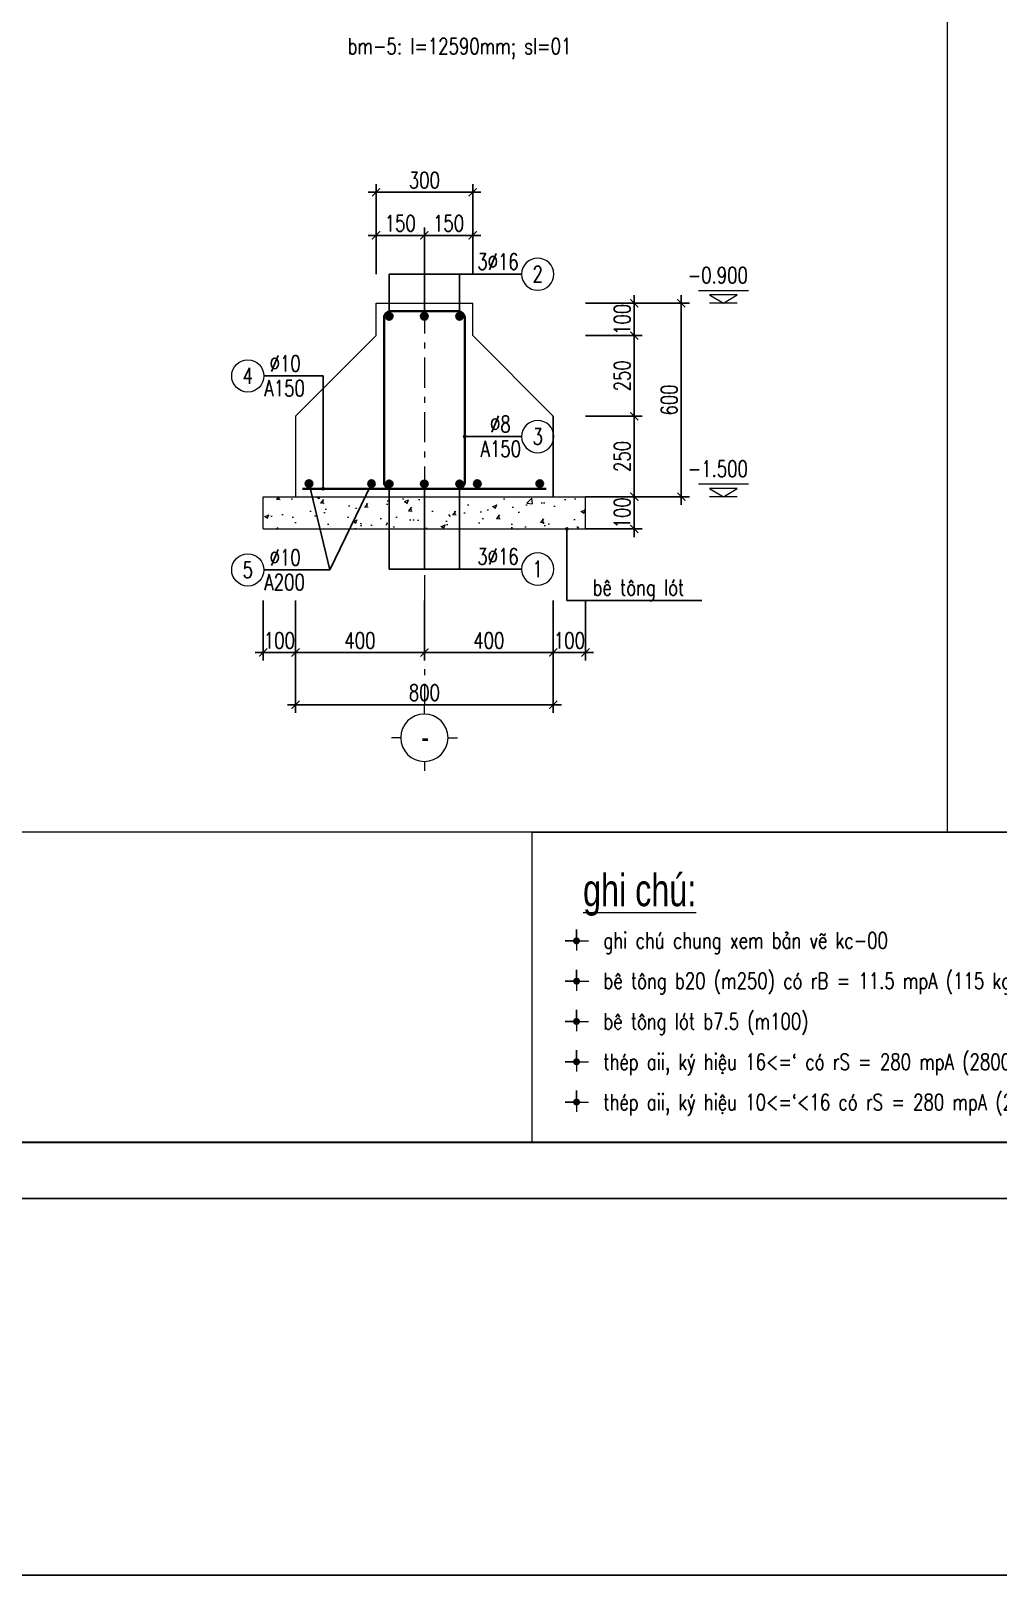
# Model space of a CAD drawing. Extents: x -1855204 to -1466800, y -1308584 to -996495.
# Drawn here: x -1740301 to -1728295, y -1090474 to -1071318 of the extents above; entities that cross this region are included whole.
import ezdxf
from ezdxf.enums import TextEntityAlignment as Align

# ---------------------------------------------------------------- set-up
doc = ezdxf.new("R2010")
doc.units = 0
doc.header["$LTSCALE"] = 150
doc.header["$PDMODE"] = 35
doc.linetypes.add('_Tim', pattern=[9, 5, -1.5, 1, -1.5])
doc.layers.get('0').update_dxf_attribs({"lineweight": 18})
doc.layers.get('Defpoints').update_dxf_attribs({"lineweight": 18})
for name, color, linetype, lineweight in [('05.Text', 253, 'Continuous', 18), ('11.Khung bo', 32, 'Continuous', 50), ('12.Khung', 36, 'Continuous', 25), ('KCVN-THAY', 7, 'Continuous', 25), ('LS-DIM', 251, 'Continuous', 13), ('LS-HATCH', 147, 'Continuous', 9), ('LS-TEXT', 60, 'Continuous', 20), ('LS-THAY', 7, 'Continuous', 20), ('LS-THEP', 3, 'Continuous', 35), ('LS-TRUC', 108, '_Tim', 9)]:
    doc.layers.add(name, color=color, linetype=linetype, lineweight=lineweight)
doc.layers.add('DIM', color=1, linetype='Continuous')
doc.styles.add('chu ghi chu', font='vntimeh.shx', dxfattribs={"width": 0.7})
doc.styles.add('KCVN-LEADER', font='vnromadi.shx', dxfattribs={"width": 0.7, "height": 4})
doc.styles.add('LS.TEXT', font='vnromadi.shx', dxfattribs={"width": 0.7, "height": 4})
doc.styles.add('romans.shx', font='romans.shx', dxfattribs={"width": 0.75, "bigfont": 'vns.shx'})
doc.styles.add('vnsimpli', font='vnsimli.shx', dxfattribs={"width": 0.75})
doc.dimstyles.new('D25', dxfattribs={"dimscale": 0, "dimtxt": 200, "dimasz": 100, "dimexe": 100, "dimexo": 0, "dimgap": 50, "dimtad": 1, "dimdec": 0, "dimlfac": 0.25, "dimdsep": 46, "dimtxsty": 'vnsimpli', "dimblk1": 'ARCHTICK', "dimblk2": 'ARCHTICK', "dimsah": 1, "dimcen": 0, "dimdle": 100, "dimclrd": 256, "dimclre": 256, "dimclrt": 60, "dimadec": 0, "dimazin": 0, "dimtfac": 0.004, "dimtdec": 0, "dimtix": 1, "dimtmove": 2, "dimatfit": 3, "dimldrblk": 'ARCHTICK', "dimfxl": 1, "dimtolj": 1, "dimarcsym": 0})
doc.dimstyles.new('LS.GHI CHU', dxfattribs={"dimtxt": 200, "dimasz": 120, "dimexe": 120, "dimexo": 120, "dimgap": 80, "dimtad": 1, "dimdec": 0, "dimzin": 0, "dimdsep": 46, "dimtxsty": 'romans.shx', "dimblk": 'ARCHTICK', "dimcen": 0.09, "dimdle": 120, "dimclrd": 256, "dimclre": 8, "dimclrt": 7, "dimadec": 0, "dimazin": 0, "dimtfac": 1, "dimtdec": 0, "dimtofl": 0, "dimtmove": 0, "dimatfit": 3, "dimldrblk": 'ARCHTICK', "dimfxl": 1, "dimtolj": 1, "dimtzin": 0, "dimarcsym": 0})

# ---------------------------------------------------------------- blocks, each defined once
blk = doc.blocks.new('n')
at = {"layer": 'LS-TEXT', "linetype": 'Continuous'}
for p, q in [((-27, 0), (-175, 0)), ((-175, 0), (188, 0)), ((0, 0), (0, 178)), ((0, 178), (0, -151))]:
    blk.add_line(p, q, dxfattribs=at)
at = {"layer": 'LS-TEXT', "linetype": 'Continuous', "const_width": 54}
blk.add_lwpolyline([(-27, 0, 1), (27, 0, 1)], format="xyb", close=True, dxfattribs=at)
blk = doc.blocks.new('GHI CHU NHA BE TONG 4')
at = {"layer": 'LS-THAY'}
blk.add_lwpolyline([(-231665, -812358), (-214897, -812358), (-214897, -816208), (-231665, -816208)], close=True, dxfattribs=at)
at = {"layer": 'LS-THAY', "xscale": 0.7999999999301508}
for p, yscale, zscale in [((-231116, -813708), 0.7999999998137355, 0.7999999999645904), ((-222668, -813708), 0.7999999998137355, 0.7999999999645904), ((-231115, -814208), 0.7999999998137355, 0.7999999999645904), ((-222669, -814208), 0.7999999998137355, 0.7999999999645904), ((-231116, -814708), 0.7999999998137355, 0.7999999999645904), ((-222667, -814708), 0.8000000002793967, 0.7999999999980599), ((-231116, -815208), 0.7999999998137355, 0.7999999999645904), ((-222665, -815208), 0.7999999998137355, 0.7999999999645904), ((-231116, -815708), 0.7999999998137355, 0.7999999999645904)]:
    blk.add_blockref('n', p, dxfattribs=dict(at, yscale=yscale, zscale=zscale))
at = {"layer": 'LS-TEXT', "color": 60, "style": 'KCVN-LEADER', "width": 0.75}
blk.add_text('%%Ughi chó:', height=400, dxfattribs=at).set_placement((-231035, -813278))
at = {"layer": 'LS-TEXT', "style": 'vnsimpli', "width": 0.75}
for s, p in [('   thÐp ai, ký hiÖu %%C<10 cã rS = 225 mpA (2250kg/cm2)', (-222668, -813804)), ('   ghi chó chung xem b¶n vÏ kc-00', (-231116, -813802)), ('   bª t«ng b20 (m250) cã rB = 11.5 mpA (115 kg/cm2)', (-231116, -814303)), ('   thèng kª thÐp x©y dùng cho tæng cÊu kiÖn', (-222669, -814304)), ('   bª t«ng lãt b7.5 (m100)', (-231118, -814806)), ('   kÕt hîp c¸c b¶n vÏ liªn quan ®Ó thi c«ng', (-222668, -814820)), ('   thÐp aii, ký hiÖu 16<=` cã rS = 280 mpA (2800kg/cm2)', (-231118, -815308)), ('   khi thi c«ng cã g× thay ®æi ph¶i b¸o ngay cho ®¬n', (-222670, -815304)), ('   thÐp aii, ký hiÖu 10<=`<16 cã rS = 280 mpA (2800kg/cm2)', (-231118, -815808)), ('vÞ t\xad vÊn thiÕt kÕ ®Ó phèi hîp cïng gi¶i quyÕt', (-222304, -815801))]:
    blk.add_text(s, height=200, dxfattribs=at).set_placement(p)
blk = doc.blocks.new('*U4')
at = {"layer": 'KCVN-THAY', "color": 140}
blk.add_lwpolyline([(214871.76, 86966.68), (215381.8, 86966.68), (215381.8, 86579.68), (214871.76, 86579.68)], close=True, dxfattribs=at)
blk = doc.blocks.new('100')
at = {"layer": '11.Khung bo', "const_width": 26.7}
blk.add_lwpolyline([(1860913, -945240), (1860913, -916940), (1896063, -916940), (1896063, -945240)], close=True, dxfattribs=at)
at = {"layer": '12.Khung', "color": 1}
blk.add_lwpolyline([(1901579, -945940), (1901579, -916240), (1859580, -916240), (1859580, -945940)], close=True, dxfattribs=at)
blk = doc.blocks.new('_ArchTick')
at = {"layer": 'DIM', "color": 0, "const_width": 0.15}
blk.add_lwpolyline([(-0.5, -0.5), (0.5, 0.5)], dxfattribs=at)
blk = doc.blocks.new('*D1599')
at = {"layer": 'Defpoints', "color": 0, "transparency": 16777216}
for p in [(-1737016, -1078385), (-1735416, -1078385), (-1735416, -1079029)]:
    blk.add_point(p, dxfattribs=at)
at = {"layer": 'LS-DIM', "lineweight": -2, "transparency": 16777216}
for p, q in [((-1737016, -1078385), (-1737016, -1079129)), ((-1735416, -1078385), (-1735416, -1079129)), ((-1737116, -1079029), (-1735316, -1079029))]:
    blk.add_line(p, q, dxfattribs=at)
at = {"layer": 'LS-DIM', "lineweight": -2, "transparency": 16777216, "xscale": 100, "yscale": 100, "zscale": 100, "rotation": 180}
blk.add_blockref('_ArchTick', (-1737016, -1079029), dxfattribs=at)
at = {"layer": 'LS-DIM', "lineweight": -2, "transparency": 16777216, "xscale": 100, "yscale": 100, "zscale": 100}
blk.add_blockref('_ArchTick', (-1735416, -1079029), dxfattribs=at)
at = {"layer": 'LS-DIM', "color": 60, "transparency": 16777216, "insert": (-1736216, -1078879), "char_height": 200, "attachment_point": 5, "style": 'vnsimpli'}
blk.add_mtext('\\A1;400', dxfattribs=at)
blk = doc.blocks.new('*D1600')
at = {"layer": 'Defpoints', "color": 0, "transparency": 16777216}
for p in [(-1735416, -1078385), (-1733816, -1078385), (-1733816, -1079029)]:
    blk.add_point(p, dxfattribs=at)
at = {"layer": 'LS-DIM', "lineweight": -2, "transparency": 16777216}
for p, q in [((-1735416, -1078385), (-1735416, -1079129)), ((-1733816, -1078385), (-1733816, -1079129)), ((-1735516, -1079029), (-1733716, -1079029))]:
    blk.add_line(p, q, dxfattribs=at)
at = {"layer": 'LS-DIM', "lineweight": -2, "transparency": 16777216, "xscale": 100, "yscale": 100, "zscale": 100, "rotation": 180}
blk.add_blockref('_ArchTick', (-1735416, -1079029), dxfattribs=at)
at = {"layer": 'LS-DIM', "lineweight": -2, "transparency": 16777216, "xscale": 100, "yscale": 100, "zscale": 100}
blk.add_blockref('_ArchTick', (-1733816, -1079029), dxfattribs=at)
at = {"layer": 'LS-DIM', "color": 60, "transparency": 16777216, "insert": (-1734616, -1078879), "char_height": 200, "attachment_point": 5, "style": 'vnsimpli'}
blk.add_mtext('\\A1;400', dxfattribs=at)
blk = doc.blocks.new('*D1601')
at = {"layer": 'Defpoints', "color": 0, "transparency": 16777216}
for p in [(-1733816, -1078385), (-1733416, -1078385), (-1733416, -1079029)]:
    blk.add_point(p, dxfattribs=at)
at = {"layer": 'LS-DIM', "lineweight": -2, "transparency": 16777216}
for p, q in [((-1733816, -1078385), (-1733816, -1079129)), ((-1733416, -1078385), (-1733416, -1079129)), ((-1733816, -1079029), (-1733916, -1079029)), ((-1733816, -1079029), (-1733416, -1079029)), ((-1733416, -1079029), (-1733316, -1079029))]:
    blk.add_line(p, q, dxfattribs=at)
at = {"layer": 'LS-DIM', "lineweight": -2, "transparency": 16777216, "xscale": 100, "yscale": 100, "zscale": 100}
blk.add_blockref('_ArchTick', (-1733816, -1079029), dxfattribs=at)
at = {"layer": 'LS-DIM', "lineweight": -2, "transparency": 16777216, "xscale": 100, "yscale": 100, "zscale": 100, "rotation": 180}
blk.add_blockref('_ArchTick', (-1733416, -1079029), dxfattribs=at)
at = {"layer": 'LS-DIM', "color": 60, "transparency": 16777216, "insert": (-1733616, -1078879), "char_height": 200, "attachment_point": 5, "style": 'vnsimpli'}
blk.add_mtext('\\A1;100', dxfattribs=at)
blk = doc.blocks.new('*D1602')
at = {"layer": 'Defpoints', "color": 0, "transparency": 16777216}
for p in [(-1737016, -1078385), (-1733816, -1078385), (-1733816, -1079677)]:
    blk.add_point(p, dxfattribs=at)
at = {"layer": 'LS-DIM', "lineweight": -2, "transparency": 16777216}
for p, q in [((-1737016, -1078385), (-1737016, -1079777)), ((-1733816, -1078385), (-1733816, -1079777)), ((-1737116, -1079677), (-1733716, -1079677))]:
    blk.add_line(p, q, dxfattribs=at)
at = {"layer": 'LS-DIM', "lineweight": -2, "transparency": 16777216, "xscale": 100, "yscale": 100, "zscale": 100, "rotation": 180}
blk.add_blockref('_ArchTick', (-1737016, -1079677), dxfattribs=at)
at = {"layer": 'LS-DIM', "lineweight": -2, "transparency": 16777216, "xscale": 100, "yscale": 100, "zscale": 100}
blk.add_blockref('_ArchTick', (-1733816, -1079677), dxfattribs=at)
at = {"layer": 'LS-DIM', "color": 60, "transparency": 16777216, "insert": (-1735416, -1079527), "char_height": 200, "attachment_point": 5, "style": 'vnsimpli'}
blk.add_mtext('\\A1;800', dxfattribs=at)
blk = doc.blocks.new('*D1603')
at = {"layer": 'Defpoints', "color": 0, "transparency": 16777216}
for p in [(-1735416, -1073855), (-1736016, -1074336), (-1735416, -1074336)]:
    blk.add_point(p, dxfattribs=at)
at = {"layer": 'LS-DIM', "lineweight": -2, "transparency": 16777216}
for p, q in [((-1736116, -1073855), (-1735316, -1073855)), ((-1736016, -1074336), (-1736016, -1073755)), ((-1735416, -1074336), (-1735416, -1073755))]:
    blk.add_line(p, q, dxfattribs=at)
at = {"layer": 'LS-DIM', "lineweight": -2, "transparency": 16777216, "xscale": 100, "yscale": 100, "zscale": 100, "rotation": 180}
blk.add_blockref('_ArchTick', (-1736016, -1073855), dxfattribs=at)
at = {"layer": 'LS-DIM', "lineweight": -2, "transparency": 16777216, "xscale": 100, "yscale": 100, "zscale": 100}
blk.add_blockref('_ArchTick', (-1735416, -1073855), dxfattribs=at)
at = {"layer": 'LS-DIM', "color": 60, "transparency": 16777216, "insert": (-1735716, -1073705), "char_height": 200, "attachment_point": 5, "style": 'vnsimpli'}
blk.add_mtext('\\A1;150', dxfattribs=at)
blk = doc.blocks.new('THEP DAM')
at = {"layer": 'LS-THEP'}
for p, q in [((-0.6, 0), (0.6, 0)), ((-0.42, 0.42), (0.42, -0.42)), ((-0.42, -0.42), (0.42, 0.42)), ((0, 0.6), (0, -0.6))]:
    blk.add_line(p, q, dxfattribs=at)
blk.add_circle((0, 0), 0.6, dxfattribs=at)
blk = doc.blocks.new('*D1604')
at = {"layer": 'Defpoints', "color": 0, "transparency": 16777216}
for p in [(-1733416, -1076097), (-1733416, -1077097), (-1732811, -1077097)]:
    blk.add_point(p, dxfattribs=at)
at = {"layer": 'LS-DIM', "lineweight": -2, "transparency": 16777216}
for p, q in [((-1732811, -1075997), (-1732811, -1077197)), ((-1733416, -1076097), (-1732711, -1076097)), ((-1733416, -1077097), (-1732711, -1077097))]:
    blk.add_line(p, q, dxfattribs=at)
at = {"layer": 'LS-DIM', "lineweight": -2, "transparency": 16777216, "xscale": 100, "yscale": 100, "zscale": 100}
for p, rotation in [((-1732811, -1076097), 90), ((-1732811, -1077097), 270)]:
    blk.add_blockref('_ArchTick', p, dxfattribs=dict(at, rotation=rotation))
at = {"layer": 'LS-DIM', "color": 60, "transparency": 16777216, "insert": (-1732961, -1076597), "char_height": 200, "attachment_point": 5, "rotation": 90, "style": 'vnsimpli'}
blk.add_mtext('\\A1;250', dxfattribs=at)
blk = doc.blocks.new('*D1605')
at = {"layer": 'Defpoints', "color": 0, "transparency": 16777216}
for p in [(-1733416, -1077097), (-1733416, -1077497), (-1732811, -1077497)]:
    blk.add_point(p, dxfattribs=at)
at = {"layer": 'LS-DIM', "lineweight": -2, "transparency": 16777216}
for p, q in [((-1733416, -1077097), (-1732711, -1077097)), ((-1732811, -1077097), (-1732811, -1076997)), ((-1732811, -1077097), (-1732811, -1077497)), ((-1733416, -1077497), (-1732711, -1077497)), ((-1732811, -1077497), (-1732811, -1077597))]:
    blk.add_line(p, q, dxfattribs=at)
at = {"layer": 'LS-DIM', "lineweight": -2, "transparency": 16777216, "xscale": 100, "yscale": 100, "zscale": 100}
for p, rotation in [((-1732811, -1077097), 270), ((-1732811, -1077497), 90)]:
    blk.add_blockref('_ArchTick', p, dxfattribs=dict(at, rotation=rotation))
at = {"layer": 'LS-DIM', "color": 60, "transparency": 16777216, "insert": (-1732961, -1077297), "char_height": 200, "attachment_point": 5, "rotation": 90, "style": 'vnsimpli'}
blk.add_mtext('\\A1;100', dxfattribs=at)
blk = doc.blocks.new('*D1606')
at = {"layer": 'Defpoints', "color": 0, "transparency": 16777216}
for p in [(-1733416, -1074697), (-1733416, -1077097), (-1732227, -1077097)]:
    blk.add_point(p, dxfattribs=at)
at = {"layer": 'LS-DIM', "lineweight": -2, "transparency": 16777216}
for p, q in [((-1732227, -1074597), (-1732227, -1077197)), ((-1733416, -1074697), (-1732127, -1074697)), ((-1733416, -1077097), (-1732127, -1077097))]:
    blk.add_line(p, q, dxfattribs=at)
at = {"layer": 'LS-DIM', "lineweight": -2, "transparency": 16777216, "xscale": 100, "yscale": 100, "zscale": 100}
for p, rotation in [((-1732227, -1074697), 90), ((-1732227, -1077097), 270)]:
    blk.add_blockref('_ArchTick', p, dxfattribs=dict(at, rotation=rotation))
at = {"layer": 'LS-DIM', "color": 60, "transparency": 16777216, "insert": (-1732377, -1075897), "char_height": 200, "attachment_point": 5, "rotation": 90, "style": 'vnsimpli'}
blk.add_mtext('\\A1;600', dxfattribs=at)
blk = doc.blocks.new('*D1607')
at = {"layer": 'Defpoints', "color": 0, "transparency": 16777216}
for p in [(-1733416, -1075097), (-1732811, -1075097), (-1733416, -1076097)]:
    blk.add_point(p, dxfattribs=at)
at = {"layer": 'LS-DIM', "lineweight": -2, "transparency": 16777216}
for p, q in [((-1732811, -1076197), (-1732811, -1074997)), ((-1733416, -1075097), (-1732711, -1075097)), ((-1733416, -1076097), (-1732711, -1076097))]:
    blk.add_line(p, q, dxfattribs=at)
at = {"layer": 'LS-DIM', "lineweight": -2, "transparency": 16777216, "xscale": 100, "yscale": 100, "zscale": 100}
for p, rotation in [((-1732811, -1075097), 90), ((-1732811, -1076097), 270)]:
    blk.add_blockref('_ArchTick', p, dxfattribs=dict(at, rotation=rotation))
at = {"layer": 'LS-DIM', "color": 60, "transparency": 16777216, "insert": (-1732961, -1075597), "char_height": 200, "attachment_point": 5, "rotation": 90, "style": 'vnsimpli'}
blk.add_mtext('\\A1;250', dxfattribs=at)
blk = doc.blocks.new('*D1608')
at = {"layer": 'Defpoints', "color": 0, "transparency": 16777216}
for p in [(-1734816, -1073855), (-1735416, -1074336), (-1734816, -1074336)]:
    blk.add_point(p, dxfattribs=at)
at = {"layer": 'LS-DIM', "lineweight": -2, "transparency": 16777216}
for p, q in [((-1735516, -1073855), (-1734716, -1073855)), ((-1735416, -1074336), (-1735416, -1073755)), ((-1734816, -1074336), (-1734816, -1073755))]:
    blk.add_line(p, q, dxfattribs=at)
at = {"layer": 'LS-DIM', "lineweight": -2, "transparency": 16777216, "xscale": 100, "yscale": 100, "zscale": 100, "rotation": 180}
blk.add_blockref('_ArchTick', (-1735416, -1073855), dxfattribs=at)
at = {"layer": 'LS-DIM', "lineweight": -2, "transparency": 16777216, "xscale": 100, "yscale": 100, "zscale": 100}
blk.add_blockref('_ArchTick', (-1734816, -1073855), dxfattribs=at)
at = {"layer": 'LS-DIM', "color": 60, "transparency": 16777216, "insert": (-1735116, -1073705), "char_height": 200, "attachment_point": 5, "style": 'vnsimpli'}
blk.add_mtext('\\A1;150', dxfattribs=at)
blk = doc.blocks.new('*D1609')
at = {"layer": 'Defpoints', "color": 0, "transparency": 16777216}
for p in [(-1736016, -1073320), (-1736016, -1074335), (-1734816, -1074336)]:
    blk.add_point(p, dxfattribs=at)
at = {"layer": 'LS-DIM', "lineweight": -2, "transparency": 16777216}
for p, q in [((-1734716, -1073320), (-1736116, -1073320)), ((-1736016, -1074335), (-1736016, -1073220)), ((-1734816, -1074336), (-1734816, -1073220))]:
    blk.add_line(p, q, dxfattribs=at)
at = {"layer": 'LS-DIM', "lineweight": -2, "transparency": 16777216, "xscale": 100, "yscale": 100, "zscale": 100, "rotation": 180}
blk.add_blockref('_ArchTick', (-1736016, -1073320), dxfattribs=at)
at = {"layer": 'LS-DIM', "lineweight": -2, "transparency": 16777216, "xscale": 100, "yscale": 100, "zscale": 100}
blk.add_blockref('_ArchTick', (-1734816, -1073320), dxfattribs=at)
at = {"layer": 'LS-DIM', "color": 60, "transparency": 16777216, "insert": (-1735416, -1073170), "char_height": 200, "attachment_point": 5, "style": 'vnsimpli'}
blk.add_mtext('\\A1;300', dxfattribs=at)
blk = doc.blocks.new('cotthep')
at = {"layer": 'LS-THAY'}
blk.add_circle((-250, 0), 250, dxfattribs=at)
at = {"layer": 'LS-TEXT', "style": 'vnsimpli', "width": 0.75}
for tag, p in [('24`25', (446, 69)), ('10', (-250, -123)), ('A200', (440, -316))]:
    blk.add_attdef(tag, text='', height=250, dxfattribs=at).set_placement(p, align=Align.CENTER)
blk = doc.blocks.new('*D1610')
at = {"layer": 'Defpoints', "color": 0, "transparency": 16777216}
for p in [(-1737416, -1078385), (-1737016, -1078385), (-1737016, -1079029)]:
    blk.add_point(p, dxfattribs=at)
at = {"layer": 'LS-DIM', "lineweight": -2, "transparency": 16777216}
for p, q in [((-1737416, -1078385), (-1737416, -1079129)), ((-1737016, -1078385), (-1737016, -1079129)), ((-1737416, -1079029), (-1737516, -1079029)), ((-1737416, -1079029), (-1737016, -1079029)), ((-1737016, -1079029), (-1736916, -1079029))]:
    blk.add_line(p, q, dxfattribs=at)
at = {"layer": 'LS-DIM', "lineweight": -2, "transparency": 16777216, "xscale": 100, "yscale": 100, "zscale": 100}
blk.add_blockref('_ArchTick', (-1737416, -1079029), dxfattribs=at)
at = {"layer": 'LS-DIM', "lineweight": -2, "transparency": 16777216, "xscale": 100, "yscale": 100, "zscale": 100, "rotation": 180}
blk.add_blockref('_ArchTick', (-1737016, -1079029), dxfattribs=at)
at = {"layer": 'LS-DIM', "color": 60, "transparency": 16777216, "insert": (-1737216, -1078879), "char_height": 200, "attachment_point": 5, "style": 'vnsimpli'}
blk.add_mtext('\\A1;100', dxfattribs=at)
blk = doc.blocks.new('*D1611')
at = {"layer": 'Defpoints', "color": 0, "transparency": 16777216}
for p in [(-1733416, -1074697), (-1733416, -1075097), (-1732811, -1075097)]:
    blk.add_point(p, dxfattribs=at)
at = {"layer": 'LS-DIM', "lineweight": -2, "transparency": 16777216}
for p, q in [((-1732811, -1074697), (-1732811, -1074597)), ((-1733416, -1074697), (-1732711, -1074697)), ((-1732811, -1074697), (-1732811, -1075097)), ((-1733416, -1075097), (-1732711, -1075097)), ((-1732811, -1075097), (-1732811, -1075197))]:
    blk.add_line(p, q, dxfattribs=at)
at = {"layer": 'LS-DIM', "lineweight": -2, "transparency": 16777216, "xscale": 100, "yscale": 100, "zscale": 100}
for p, rotation in [((-1732811, -1074697), 270), ((-1732811, -1075097), 90)]:
    blk.add_blockref('_ArchTick', p, dxfattribs=dict(at, rotation=rotation))
at = {"layer": 'LS-DIM', "color": 60, "transparency": 16777216, "insert": (-1732961, -1074897), "char_height": 200, "attachment_point": 5, "rotation": 90, "style": 'vnsimpli'}
blk.add_mtext('\\A1;100', dxfattribs=at)
blk = doc.blocks.new('A$C0F04115F')
at = {"layer": 'LS-THAY'}
for p, q in [((-380, 380), (-380, 530)), ((-760, 0), (-910, 0)), ((0, 0), (150, 0)), ((-380, -380), (-380, -530))]:
    blk.add_line(p, q, dxfattribs=at)
blk.add_circle((-380, 0), 380, dxfattribs=at)
blk = doc.blocks.new('nhieu cot')
at = {"layer": 'LS-DIM', "linetype": 'Continuous'}
for p, q in [((605, 194), (-173, 194)), ((432, 130), (0, 130)), ((0, 130), (216, 0)), ((432, 0), (0, 0)), ((216, 0), (432, 130))]:
    blk.add_line(p, q, dxfattribs=at)
blk.add_solid([(216, 0), (216, 130), (0, 130), (216, 0)], dxfattribs=at)
at = {"color": 31, "linetype": 'Continuous', "style": 'chu ghi chu', "width": 0.7}
for tag, p in [('COT3', (-73, 1058)), ('COT2', (-73, 684)), ('COT1', (-73, 309))]:
    blk.add_attdef(tag, p, '', height=250, dxfattribs=at)

msp = doc.modelspace()

# ---------------------------------------------------------------- hatches: boundary and pattern name
at = {"layer": 'LS-HATCH'}
h = msp.add_hatch(dxfattribs=at)
h.set_pattern_fill('AR-CONC', color=256, scale=3, style=0)
h.set_pattern_definition([(50, (-2089141.5, 52175.3), (546.554, -47.81726), [57.15, -628.65]), (355, (-2089141.5, 52175.3), (-105.72848, 573.16993), [45.72, -502.92]), (100.451, (-2089095.93, 52171.33), (440.8275, 525.35006), [48.57, -534.27]), (46.1842, (-2089141.5, 52327.7), (813.23712, -126.127), [85.725, -942.975]), (96.6356, (-2089073.7, 52317.2), (712.2127, 742.27667), [72.855, -801.405]), (351.184, (-2089141.5, 52327.7), (712.2138, 742.27535), [68.58, -754.38]), (21, (-2089065.3, 52289.6), (454.84464, -306.79656), [57.15, -628.65]), (326, (-2089065.3, 52289.6), (185.40609, 552.5639), [45.72, -502.92]), (71.4514, (-2089027.4, 52264.05), (640.24947, 245.76857), [48.57, -534.27]), (37.5, (-2089141.48, 52175.32), (9.26581, 253.665117), [0, -496.824, 0, -510.54, 0, -504.825]), (7.5, (-2089141.48, 52175.32), (200.45899, 300.541724), [0, -291.084, 0, -485.394, 0, -192.405]), (327.5, (-2089311.4, 52175.32), (406.771786, -17.186232), [0, -190.5, 0, -594.36, 0, -788.67]), (317.5, (-2089387.6, 52175.32), (444.38754, 76.27947), [0, -247.65, 0, -394.716, 0, -560.07])])
h.paths.add_polyline_path([(-1735416.2, -1077096.8), (-1735416.2, -1077496.8), (-1733416.1, -1077496.8), (-1733416.1, -1077096.8)])
h.paths.add_polyline_path([(-1737416.1, -1077096.8), (-1737416.1, -1077496.8), (-1735416.2, -1077496.8), (-1735416.2, -1077096.8)])

# ---------------------------------------------------------------- linework, layer by layer
at = {"layer": 'LS-THAY'}
for p, q in [((-1728925.2, -1081256.6), (-1728925.2, -1057048.7)), ((-1736016.1, -1075096.8), (-1736016.1, -1074696.8)), ((-1736016.1, -1074696.8), (-1734816.1, -1074696.8)), ((-1734816.1, -1075096.8), (-1734816.1, -1074696.8)), ((-1737016.1, -1076096.8), (-1736016.1, -1075096.8)), ((-1733816.1, -1076096.8), (-1734816.1, -1075096.8)), ((-1737016.1, -1076096.8), (-1737016.1, -1077096.8)), ((-1733816.1, -1077096.8), (-1733816.1, -1076096.8)), ((-1733816.1, -1076096.8), (-1733816.1, -1077096.8)), ((-1737416.1, -1077096.8), (-1733416.1, -1077096.8)), ((-1737416.1, -1077496.8), (-1737416.1, -1077096.8)), ((-1733416.1, -1077496.8), (-1733416.1, -1077096.8)), ((-1737416.1, -1077496.8), (-1733416.1, -1077496.8)), ((-1717308.8, -1081256.6), (-1752158.1, -1081256.6))]:
    msp.add_line(p, q, dxfattribs=at)
at = {"layer": 'LS-THEP'}
msp.add_line((-1736929, -1076996.8), (-1733902.7, -1076996.8), dxfattribs=at)
msp.add_lwpolyline([(-1735841.1, -1076996.8, -0.4142136), (-1735916.1, -1076921.8), (-1735916.1, -1074871.8, -0.4142136), (-1735841.1, -1074796.8), (-1734991.1, -1074796.8, -0.4142136), (-1734916.1, -1074871.8), (-1734916.1, -1076921.8, -0.4142136), (-1734991.1, -1076996.8)], format="xyb", close=True, dxfattribs=at)
at = {"layer": 'LS-TRUC', "ltscale": 0.5}
msp.add_line((-1735416.1, -1074696.5), (-1735416.3, -1079676.8), dxfattribs=at)

# ---------------------------------------------------------------- block references
at = {"layer": '05.Text', "xscale": 0.991454545641318, "yscale": 0.991454545641318, "zscale": 0.9914545456793755}
msp.add_blockref('100', (-3597168.7, -147944.3), dxfattribs=at)
at = {"layer": 'Defpoints', "xscale": 100, "yscale": 100, "zscale": 100}
msp.add_blockref('*U4', (-23244947.4, -9748442.1), dxfattribs=at)
at = {"layer": 'LS-DIM'}
ref = msp.add_blockref('cotthep', (-1734209.5, -1074336.2), dxfattribs=dict(at, xscale=-0.7999999998137355, yscale=0.7999999998137355, zscale=0.8))
ref.add_attrib('10', '2', dxfattribs={"layer": 'LS-TEXT', "height": 200, "style": 'vnsimpli', "width": 0.75}).set_placement((-1734009.5, -1074434.8), align=Align.CENTER)
ref.add_attrib('24`25', '3`16', dxfattribs={"layer": 'LS-TEXT', "height": 200, "style": 'vnsimpli', "width": 0.75}).set_placement((-1734502.6, -1074280.8), align=Align.CENTER)
ref = msp.add_blockref('nhieu cot', (-1731877.4, -1074696.8), dxfattribs=dict(at, xscale=0.7999999998137355, yscale=0.7999999998137355, zscale=0.7999999998137355))
ref.add_attrib('COT1', '-0.900', dxfattribs={"layer": 'LS-TEXT', "linetype": 'Continuous', "height": 200, "style": 'vnsimpli', "width": 0.75}).set_placement((-1731774.1, -1074449.3), align=Align.CENTER)
ref = msp.add_blockref('cotthep', (-1737408.2, -1075598.6), dxfattribs=dict(at, xscale=0.7999999998137355, yscale=0.7999999998137355, zscale=0.7999999998137355))
ref.add_attrib('10', '4', dxfattribs={"layer": 'LS-TEXT', "height": 200, "style": 'vnsimpli', "width": 0.75}).set_placement((-1737608.2, -1075697.2), align=Align.CENTER)
ref.add_attrib('24`25', '`10', dxfattribs={"layer": 'LS-TEXT', "height": 200, "style": 'vnsimpli', "width": 0.75}).set_placement((-1737144.7, -1075543.2), align=Align.CENTER)
ref.add_attrib('A200', 'A150', dxfattribs={"layer": 'LS-TEXT', "height": 200, "style": 'vnsimpli', "width": 0.75}).set_placement((-1737150.9, -1075851.2), align=Align.CENTER)
ref = msp.add_blockref('cotthep', (-1734209.5, -1076350.7), dxfattribs=dict(at, xscale=-0.7999999998137355, yscale=0.7999999998137355, zscale=0.8))
ref.add_attrib('10', '3', dxfattribs={"layer": 'LS-TEXT', "height": 200, "style": 'vnsimpli', "width": 0.75}).set_placement((-1734009.5, -1076449.3), align=Align.CENTER)
ref.add_attrib('24`25', '%%C8', dxfattribs={"layer": 'LS-TEXT', "height": 200, "style": 'vnsimpli', "width": 0.75}).set_placement((-1734473, -1076295.3), align=Align.CENTER)
ref.add_attrib('A200', 'A150', dxfattribs={"layer": 'LS-TEXT', "height": 200, "style": 'vnsimpli', "width": 0.75}).set_placement((-1734466.9, -1076603.3), align=Align.CENTER)
ref = msp.add_blockref('nhieu cot', (-1731877.4, -1077096.8), dxfattribs=dict(at, xscale=0.7999999998137355, yscale=0.7999999998137355, zscale=0.7999999998137355))
ref.add_attrib('COT1', '-1.500', dxfattribs={"layer": 'LS-TEXT', "linetype": 'Continuous', "height": 200, "style": 'vnsimpli', "width": 0.75}).set_placement((-1731774.1, -1076849.3), align=Align.CENTER)
ref = msp.add_blockref('cotthep', (-1737408.2, -1078004.8), dxfattribs=dict(at, xscale=0.7999999998137355, yscale=0.7999999998137355, zscale=0.7999999998137355))
ref.add_attrib('10', '5', dxfattribs={"layer": 'LS-TEXT', "height": 200, "style": 'vnsimpli', "width": 0.75}).set_placement((-1737608.2, -1078103.4), align=Align.CENTER)
ref.add_attrib('24`25', '`10', dxfattribs={"layer": 'LS-TEXT', "height": 200, "style": 'vnsimpli', "width": 0.75}).set_placement((-1737144.7, -1077949.4), align=Align.CENTER)
ref.add_attrib('A200', 'A200', dxfattribs={"layer": 'LS-TEXT', "height": 200, "style": 'vnsimpli', "width": 0.75}).set_placement((-1737150.9, -1078257.4), align=Align.CENTER)
ref = msp.add_blockref('cotthep', (-1734209.5, -1077994.4), dxfattribs=dict(at, xscale=-0.7999999998137355, yscale=0.7999999998137355, zscale=0.8))
ref.add_attrib('10', '1', dxfattribs={"layer": 'LS-TEXT', "height": 200, "style": 'vnsimpli', "width": 0.75}).set_placement((-1734009.5, -1078093), align=Align.CENTER)
ref.add_attrib('24`25', '3`16', dxfattribs={"layer": 'LS-TEXT', "height": 200, "style": 'vnsimpli', "width": 0.75}).set_placement((-1734502.6, -1077939), align=Align.CENTER)
msp.add_blockref('GHI CHU NHA BE TONG 4', (-1502411.7, -268898.3), dxfattribs=at)
at = {"layer": 'LS-TEXT', "xscale": -0.7730447999201715, "yscale": 0.7730447999201715, "zscale": 0.7730448000000003}
msp.add_blockref('A$C0F04115F', (-1735710.1, -1080086.6), dxfattribs=at)
at = {"layer": 'LS-THEP', "xscale": 70.70707070920616, "yscale": 70.70707070897333, "zscale": 70.70707070897333}
for p in [(-1735852.8, -1074858.7), (-1735416.1, -1074858.8), (-1734979.3, -1074858.7), (-1735852.8, -1076936.7), (-1735416.2, -1076936.7), (-1734979.3, -1076936.7)]:
    msp.add_blockref('THEP DAM', p, dxfattribs=at)
at = {"layer": 'LS-THEP', "yscale": 70.70707070897333, "zscale": 70.70707070897176}
for p, xscale, rotation in [((-1736848, -1076934.7), 70.70707070897176, 359.9946883383013), ((-1736072.4, -1076934.8), 70.70707070897176, 359.9946883383013), ((-1734759.8, -1076934.8), -70.70707070897176, 0.0053116616987214), ((-1733984.2, -1076934.7), -70.70707070897176, 0.0053116616987214)]:
    msp.add_blockref('THEP DAM', p, dxfattribs=dict(at, xscale=xscale, rotation=rotation))

# ---------------------------------------------------------------- texts
at = {"layer": 'LS-TEXT', "style": 'vnsimpli', "width": 0.75}
msp.add_text('bm-5: l=12590mm; sl=01', height=200, dxfattribs=at).set_placement((-1736369.1, -1071607.6))
msp.add_text('bª t«ng lãt', height=200, dxfattribs=at).set_placement((-1732759.1, -1078322.9), align=Align.CENTER)
at = {"layer": 'LS-TEXT', "style": 'LS.TEXT', "width": 0.7}
msp.add_text('-', height=300, dxfattribs=at).set_placement((-1735407.1, -1080077.5), align=Align.MIDDLE_CENTER)

# ---------------------------------------------------------------- dimensions: what is measured, and where the dimension line sits
at = {"layer": 'LS-DIM'}
for base, p1, p2, picture, middle in [((-1736016.1, -1073320.5), (-1734816.1, -1074336.3), (-1736016.1, -1074335.3), '*D1609', (-1735416.1, -1073170.5)), ((-1735416.1, -1073854.6), (-1736016.1, -1074336.3), (-1735416.1, -1074336.2), '*D1603', (-1735716.1, -1073704.6)), ((-1734816.1, -1073854.6), (-1735416.1, -1074336.2), (-1734816.1, -1074336.3), '*D1608', (-1735116.1, -1073704.6)), ((-1737016.1, -1079029), (-1737416.1, -1078385), (-1737016.1, -1078385), '*D1610', (-1737216.1, -1078879)), ((-1735416.2, -1079029), (-1737016.1, -1078385), (-1735416.2, -1078385.1), '*D1599', (-1736216.1, -1078879)), ((-1733816.5, -1079676.8), (-1737016.1, -1078385), (-1733816.5, -1078385), '*D1602', (-1735416.3, -1079526.8)), ((-1733816.5, -1079029), (-1735416.2, -1078385.1), (-1733816.5, -1078385), '*D1600', (-1734616.3, -1078879)), ((-1733416.5, -1079029), (-1733816.5, -1078385), (-1733416.5, -1078385), '*D1601', (-1733616.5, -1078879))]:
    dim = msp.add_linear_dim(base=base, p1=p1, p2=p2, dimstyle='D25', override={"dimscale": 1}, dxfattribs=at)
    dim.commit()
    dim.dimension.update_dxf_attribs({"geometry": picture, "text_midpoint": middle})
for base, p1, p2, picture, middle in [((-1732227, -1077096.8), (-1733416.1, -1074696.8), (-1733416.1, -1077096.8), '*D1606', (-1732377, -1075896.8)), ((-1732811.1, -1075096.8), (-1733416.1, -1074696.8), (-1733416.1, -1075096.8), '*D1611', (-1732961.1, -1074896.8)), ((-1732811.1, -1075096.8), (-1733416.1, -1076096.8), (-1733416.1, -1075096.8), '*D1607', (-1732961.1, -1075596.8)), ((-1732811.1, -1077096.8), (-1733416.1, -1076096.8), (-1733416.1, -1077096.8), '*D1604', (-1732961.1, -1076596.8)), ((-1732811.1, -1077496.8), (-1733416.1, -1077096.8), (-1733416.1, -1077496.8), '*D1605', (-1732961.1, -1077296.8))]:
    dim = msp.add_linear_dim(base=base, p1=p1, p2=p2, angle=90, dimstyle='D25', override={"dimscale": 1}, dxfattribs=at)
    dim.commit()
    dim.dimension.update_dxf_attribs({"geometry": picture, "text_midpoint": middle})

# ---------------------------------------------------------------- leaders
for points in [[(-1735852.8, -1074858.7), (-1735852.8, -1074336.2), (-1734209.5, -1074336.2)], [(-1735416.1, -1074858.8), (-1735416.1, -1074336.2), (-1734871.9, -1074336.2)], [(-1734979.3, -1074858.7), (-1734979.3, -1074336.2), (-1734209.5, -1074336.2)], [(-1736674.2, -1076996.8), (-1736674.2, -1075598.6), (-1737408.2, -1075598.6)], [(-1734916.1, -1076350.7), (-1734209.5, -1076350.7)], [(-1736848, -1076934.8), (-1736589.9, -1078004.8), (-1737408.2, -1078004.8)], [(-1736072.2, -1076934.9), (-1736589.9, -1078004.8), (-1737408.2, -1078004.8)], [(-1735852.8, -1076936.7), (-1735852.8, -1077994.4), (-1734209.5, -1077994.4)], [(-1735416.2, -1076936.7), (-1735416.2, -1077994.4), (-1734811.9, -1077994.4)], [(-1734979.3, -1076936.7), (-1734979.3, -1077994.4), (-1734209.5, -1077994.4)], [(-1733647.2, -1077496.8), (-1733647.2, -1078382.2), (-1731970.9, -1078382.2)]]:
    msp.add_leader(points, dimstyle='LS.GHI CHU', override={"dimscale": 50, "dimasz": 0.5, "dimtad": 0, "dimtxsty": 'vnsimpli', "dimldrblk": 'Origin'}, dxfattribs=at)

doc.saveas('drawing.dxf')
